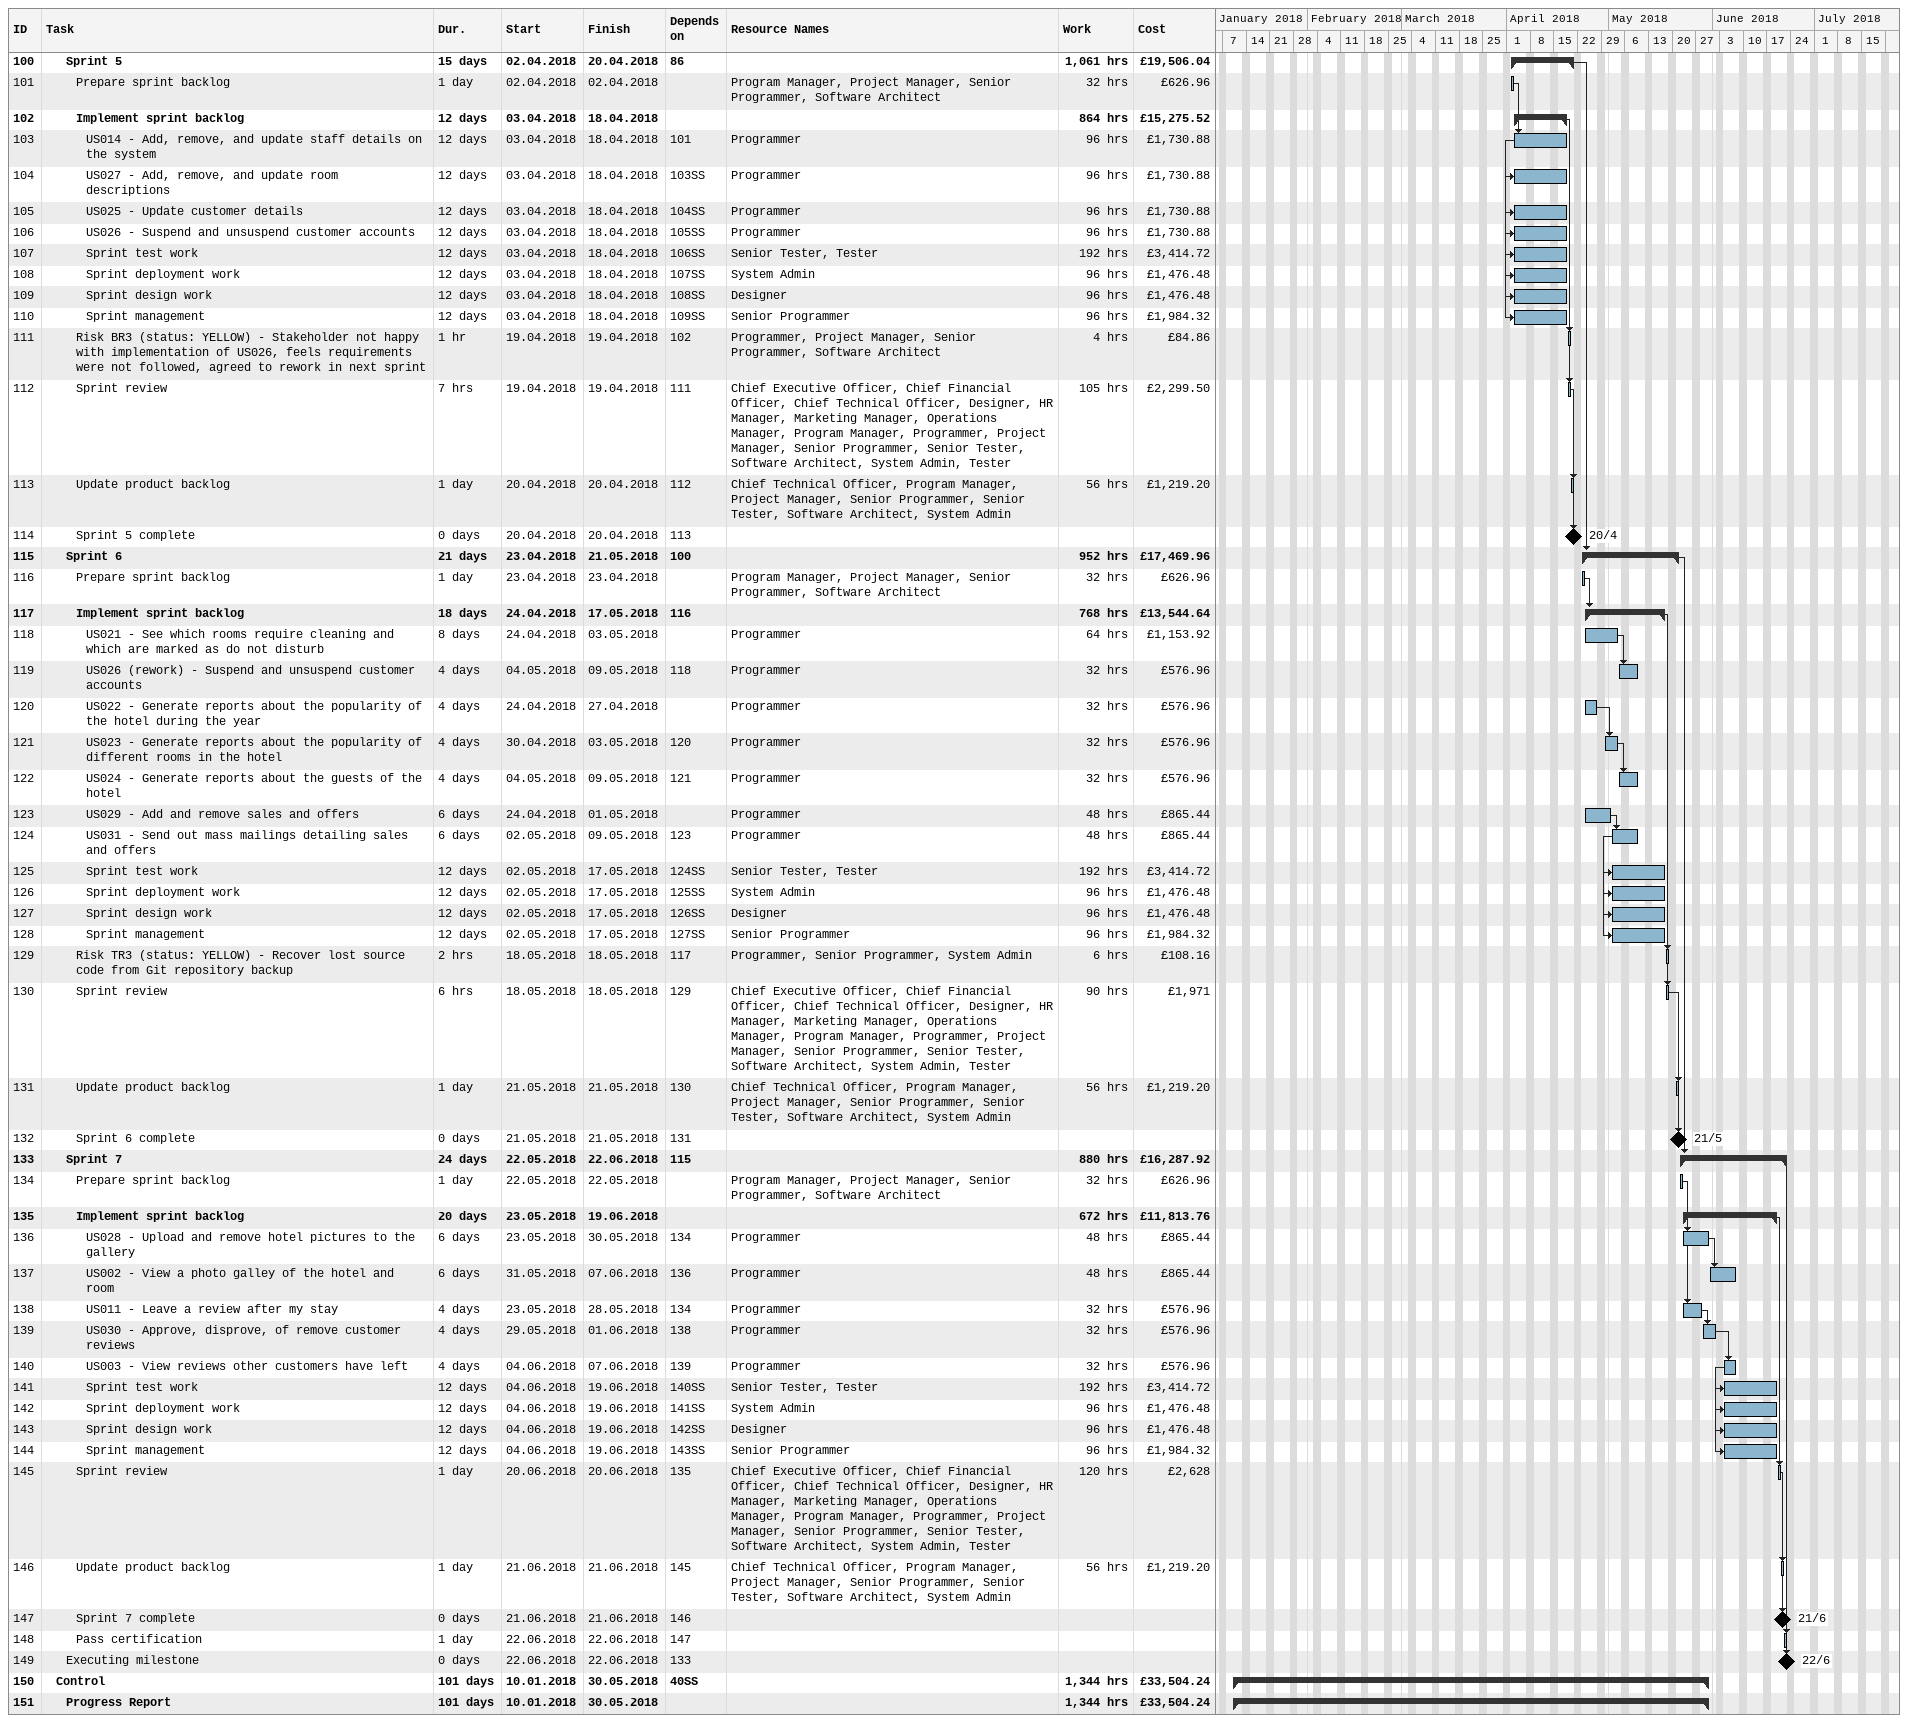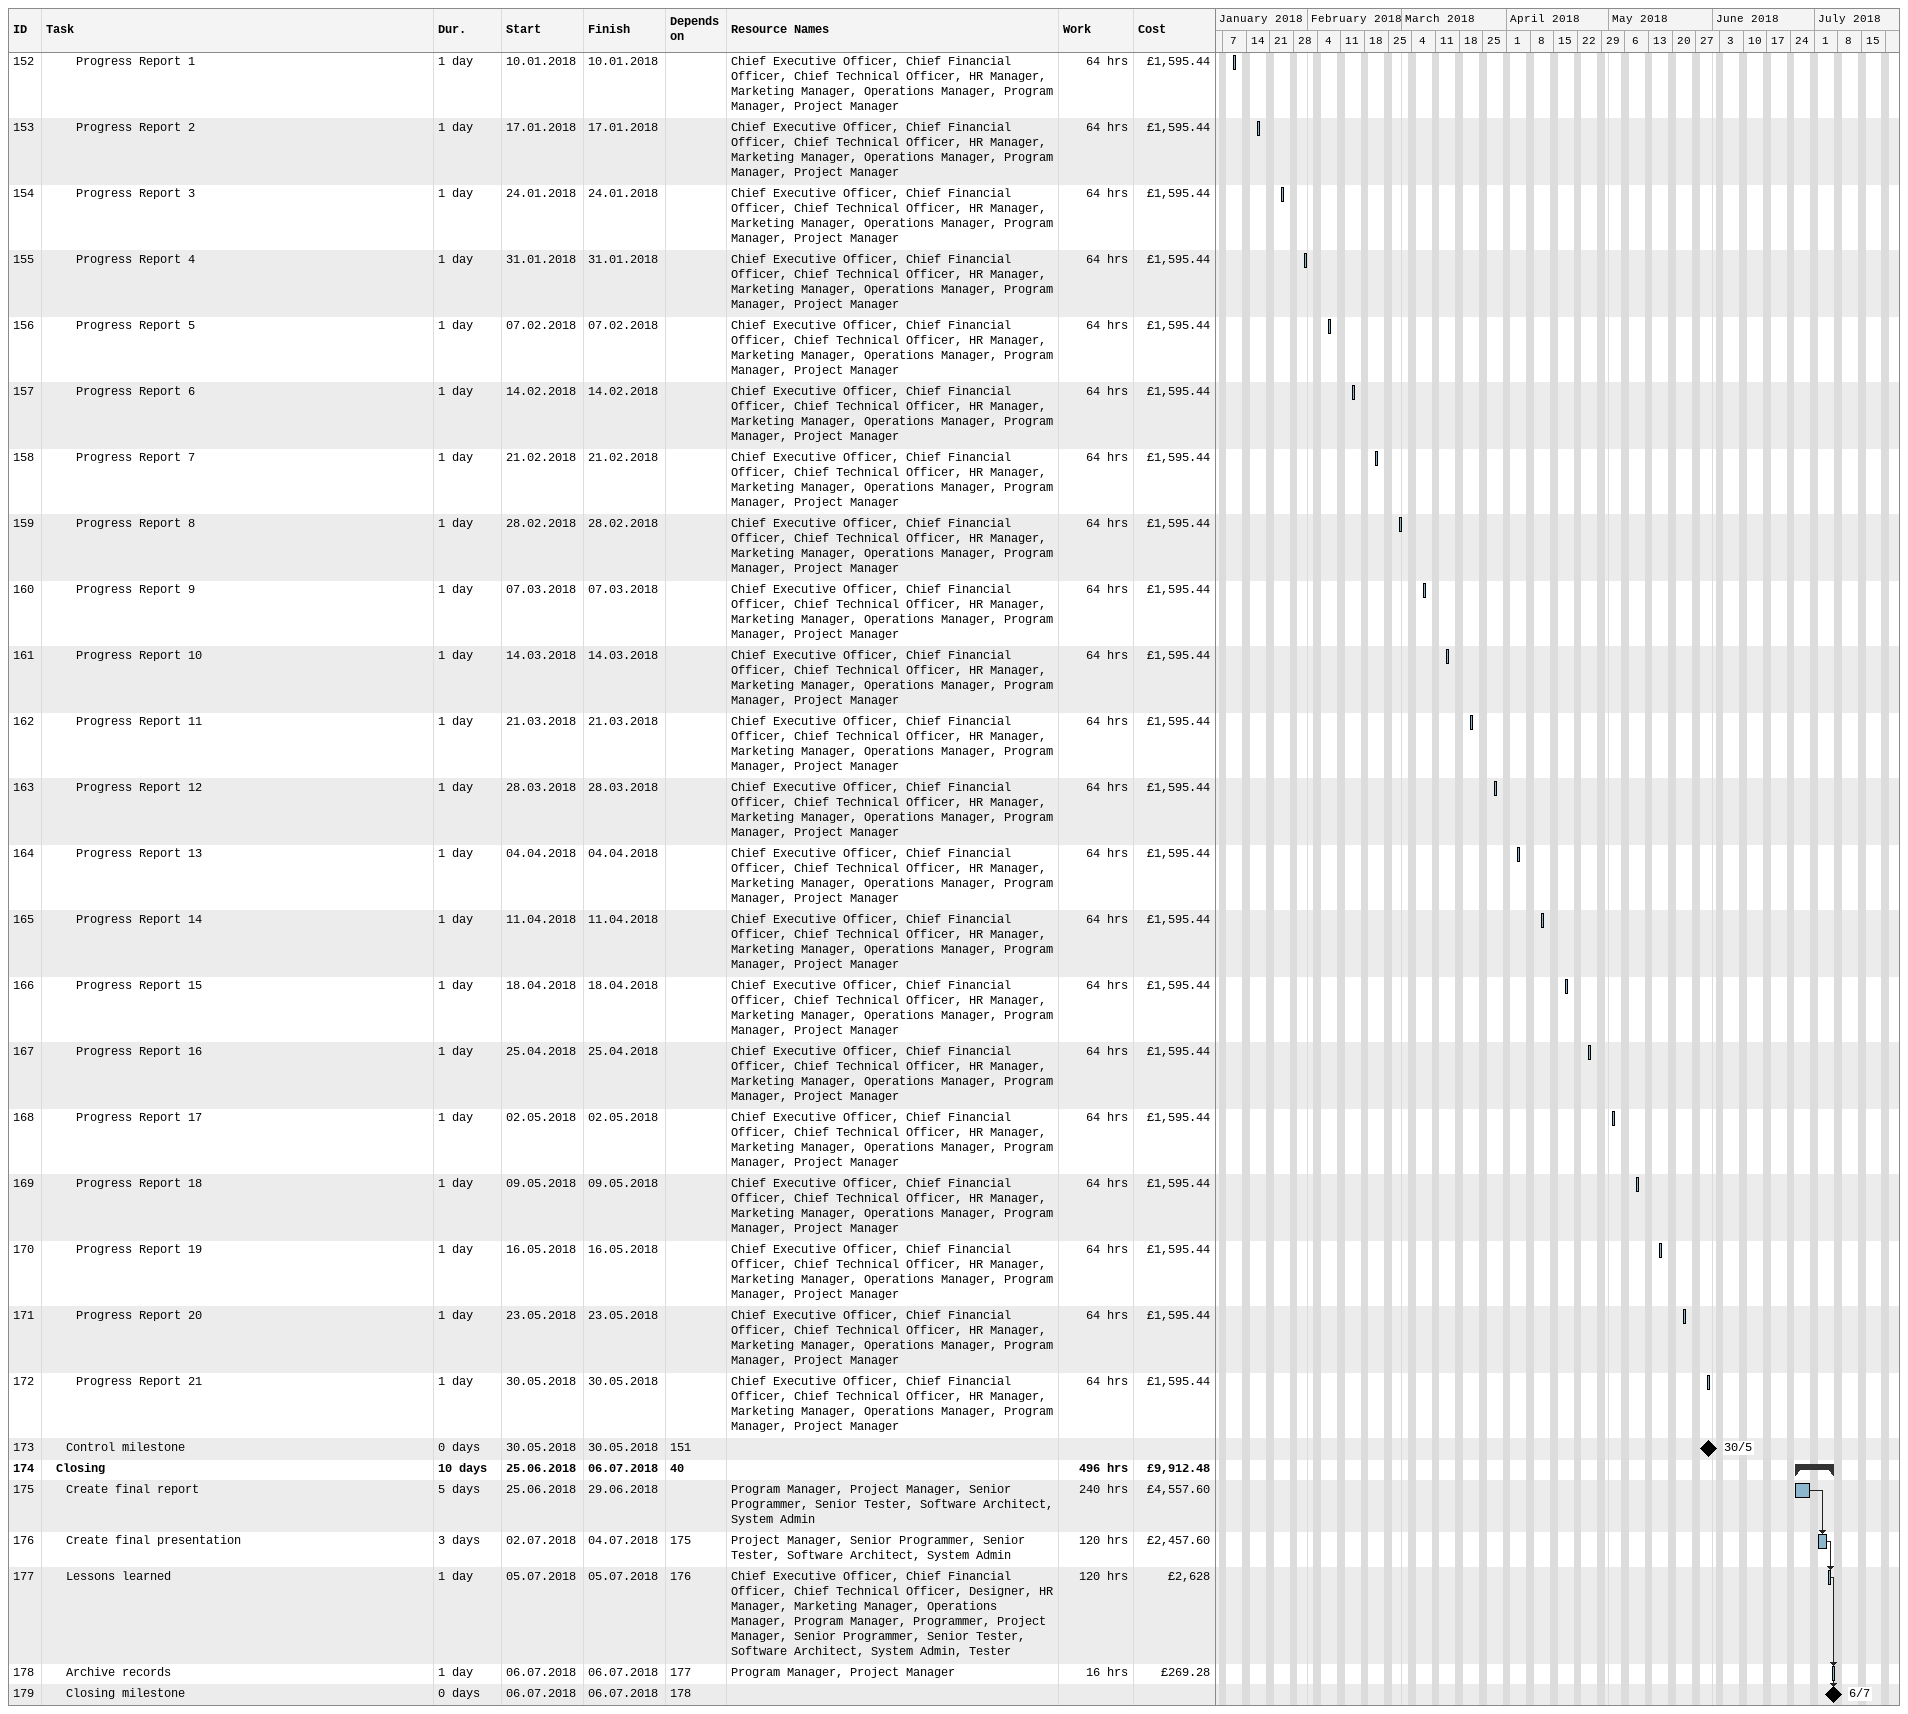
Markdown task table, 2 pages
| ID | Level | Task | Duration | Start | Finish | Predecessors | Resources | Work (h) | Cost (£) |
|---|---|---|---|---|---|---|---|---|---|
| 100 | 3 | **Sprint 5** | 15d | 2018-04-02 | 2018-04-20 | 86 |  | 1061 | 19506.04 |
| 101 | 4 | Prepare sprint backlog | 1d | 2018-04-02 | 2018-04-02 |  | Program Manager, Project Manager, Senior Programmer, Software Architect | 32 | 626.96 |
| 102 | 4 | **Implement sprint backlog** | 12d | 2018-04-03 | 2018-04-18 |  |  | 864 | 15275.52 |
| 103 | 5 | US014 - Add, remove, and update staff details on the system | 12d | 2018-04-03 | 2018-04-18 | 101 | Programmer | 96 | 1730.88 |
| 104 | 5 | US027 - Add, remove, and update room descriptions | 12d | 2018-04-03 | 2018-04-18 | 103SS | Programmer | 96 | 1730.88 |
| 105 | 5 | US025 - Update customer details | 12d | 2018-04-03 | 2018-04-18 | 104SS | Programmer | 96 | 1730.88 |
| 106 | 5 | US026 - Suspend and unsuspend customer accounts | 12d | 2018-04-03 | 2018-04-18 | 105SS | Programmer | 96 | 1730.88 |
| 107 | 5 | Sprint test work | 12d | 2018-04-03 | 2018-04-18 | 106SS | Senior Tester, Tester | 192 | 3414.72 |
| 108 | 5 | Sprint deployment work | 12d | 2018-04-03 | 2018-04-18 | 107SS | System Admin | 96 | 1476.48 |
| 109 | 5 | Sprint design work | 12d | 2018-04-03 | 2018-04-18 | 108SS | Designer | 96 | 1476.48 |
| 110 | 5 | Sprint management | 12d | 2018-04-03 | 2018-04-18 | 109SS | Senior Programmer | 96 | 1984.32 |
| 111 | 4 | Risk BR3 (status: YELLOW) - Stakeholder not happy with implementation of US026, feels requirements were not followed, agreed to rework in next sprint | 1h | 2018-04-19 | 2018-04-19 | 102 | Programmer, Project Manager, Senior Programmer, Software Architect | 4 | 84.86 |
| 112 | 4 | Sprint review | 7h | 2018-04-19 | 2018-04-19 | 111 | Chief Executive Officer, Chief Financial Officer, Chief Technical Officer, Designer, HR Manager, Marketing Manager, Operations Manager, Program Manager, Programmer, Project Manager, Senior Programmer, Senior Tester, Software Architect, System Admin, Tester | 105 | 2299.50 |
| 113 | 4 | Update product backlog | 1d | 2018-04-20 | 2018-04-20 | 112 | Chief Technical Officer, Program Manager, Project Manager, Senior Programmer, Senior Tester, Software Architect, System Admin | 56 | 1219.20 |
| 114 | 4 | Sprint 5 complete | 0d | 2018-04-20 | 2018-04-20 | 113 |  |  |  |
| 115 | 3 | **Sprint 6** | 21d | 2018-04-23 | 2018-05-21 | 100 |  | 952 | 17469.96 |
| 116 | 4 | Prepare sprint backlog | 1d | 2018-04-23 | 2018-04-23 |  | Program Manager, Project Manager, Senior Programmer, Software Architect | 32 | 626.96 |
| 117 | 4 | **Implement sprint backlog** | 18d | 2018-04-24 | 2018-05-17 | 116 |  | 768 | 13544.64 |
| 118 | 5 | US021 - See which rooms require cleaning and which are marked as do not disturb | 8d | 2018-04-24 | 2018-05-03 |  | Programmer | 64 | 1153.92 |
| 119 | 5 | US026 (rework) - Suspend and unsuspend customer accounts | 4d | 2018-05-04 | 2018-05-09 | 118 | Programmer | 32 | 576.96 |
| 120 | 5 | US022 - Generate reports about the popularity of the hotel during the year | 4d | 2018-04-24 | 2018-04-27 |  | Programmer | 32 | 576.96 |
| 121 | 5 | US023 - Generate reports about the popularity of different rooms in the hotel | 4d | 2018-04-30 | 2018-05-03 | 120 | Programmer | 32 | 576.96 |
| 122 | 5 | US024 - Generate reports about the guests of the hotel | 4d | 2018-05-04 | 2018-05-09 | 121 | Programmer | 32 | 576.96 |
| 123 | 5 | US029 - Add and remove sales and offers | 6d | 2018-04-24 | 2018-05-01 |  | Programmer | 48 | 865.44 |
| 124 | 5 | US031 - Send out mass mailings detailing sales and offers | 6d | 2018-05-02 | 2018-05-09 | 123 | Programmer | 48 | 865.44 |
| 125 | 5 | Sprint test work | 12d | 2018-05-02 | 2018-05-17 | 124SS | Senior Tester, Tester | 192 | 3414.72 |
| 126 | 5 | Sprint deployment work | 12d | 2018-05-02 | 2018-05-17 | 125SS | System Admin | 96 | 1476.48 |
| 127 | 5 | Sprint design work | 12d | 2018-05-02 | 2018-05-17 | 126SS | Designer | 96 | 1476.48 |
| 128 | 5 | Sprint management | 12d | 2018-05-02 | 2018-05-17 | 127SS | Senior Programmer | 96 | 1984.32 |
| 129 | 4 | Risk TR3 (status: YELLOW) - Recover lost source code from Git repository backup | 2h | 2018-05-18 | 2018-05-18 | 117 | Programmer, Senior Programmer, System Admin | 6 | 108.16 |
| 130 | 4 | Sprint review | 6h | 2018-05-18 | 2018-05-18 | 129 | Chief Executive Officer, Chief Financial Officer, Chief Technical Officer, Designer, HR Manager, Marketing Manager, Operations Manager, Program Manager, Programmer, Project Manager, Senior Programmer, Senior Tester, Software Architect, System Admin, Tester | 90 | 1971 |
| 131 | 4 | Update product backlog | 1d | 2018-05-21 | 2018-05-21 | 130 | Chief Technical Officer, Program Manager, Project Manager, Senior Programmer, Senior Tester, Software Architect, System Admin | 56 | 1219.20 |
| 132 | 4 | Sprint 6 complete | 0d | 2018-05-21 | 2018-05-21 | 131 |  |  |  |
| 133 | 3 | **Sprint 7** | 24d | 2018-05-22 | 2018-06-22 | 115 |  | 880 | 16287.92 |
| 134 | 4 | Prepare sprint backlog | 1d | 2018-05-22 | 2018-05-22 |  | Program Manager, Project Manager, Senior Programmer, Software Architect | 32 | 626.96 |
| 135 | 4 | **Implement sprint backlog** | 20d | 2018-05-23 | 2018-06-19 |  |  | 672 | 11813.76 |
| 136 | 5 | US028 - Upload and remove hotel pictures to the gallery | 6d | 2018-05-23 | 2018-05-30 | 134 | Programmer | 48 | 865.44 |
| 137 | 5 | US002 - View a photo galley of the hotel and room | 6d | 2018-05-31 | 2018-06-07 | 136 | Programmer | 48 | 865.44 |
| 138 | 5 | US011 - Leave a review after my stay | 4d | 2018-05-23 | 2018-05-28 | 134 | Programmer | 32 | 576.96 |
| 139 | 5 | US030 - Approve, disprove, of remove customer reviews | 4d | 2018-05-29 | 2018-06-01 | 138 | Programmer | 32 | 576.96 |
| 140 | 5 | US003 - View reviews other customers have left | 4d | 2018-06-04 | 2018-06-07 | 139 | Programmer | 32 | 576.96 |
| 141 | 5 | Sprint test work | 12d | 2018-06-04 | 2018-06-19 | 140SS | Senior Tester, Tester | 192 | 3414.72 |
| 142 | 5 | Sprint deployment work | 12d | 2018-06-04 | 2018-06-19 | 141SS | System Admin | 96 | 1476.48 |
| 143 | 5 | Sprint design work | 12d | 2018-06-04 | 2018-06-19 | 142SS | Designer | 96 | 1476.48 |
| 144 | 5 | Sprint management | 12d | 2018-06-04 | 2018-06-19 | 143SS | Senior Programmer | 96 | 1984.32 |
| 145 | 4 | Sprint review | 1d | 2018-06-20 | 2018-06-20 | 135 | Chief Executive Officer, Chief Financial Officer, Chief Technical Officer, Designer, HR Manager, Marketing Manager, Operations Manager, Program Manager, Programmer, Project Manager, Senior Programmer, Senior Tester, Software Architect, System Admin, Tester | 120 | 2628 |
| 146 | 4 | Update product backlog | 1d | 2018-06-21 | 2018-06-21 | 145 | Chief Technical Officer, Program Manager, Project Manager, Senior Programmer, Senior Tester, Software Architect, System Admin | 56 | 1219.20 |
| 147 | 4 | Sprint 7 complete | 0d | 2018-06-21 | 2018-06-21 | 146 |  |  |  |
| 148 | 4 | Pass certification | 1d | 2018-06-22 | 2018-06-22 | 147 |  |  |  |
| 149 | 3 | Executing milestone | 0d | 2018-06-22 | 2018-06-22 | 133 |  |  |  |
| 150 | 2 | **Control** | 101d | 2018-01-10 | 2018-05-30 | 40SS |  | 1344 | 33504.24 |
| 151 | 3 | **Progress Report** | 101d | 2018-01-10 | 2018-05-30 |  |  | 1344 | 33504.24 |
| 152 | 4 | Progress Report 1 | 1d | 2018-01-10 | 2018-01-10 |  | Chief Executive Officer, Chief Financial Officer, Chief Technical Officer, HR Manager, Marketing Manager, Operations Manager, Program Manager, Project Manager | 64 | 1595.44 |
| 153 | 4 | Progress Report 2 | 1d | 2018-01-17 | 2018-01-17 |  | Chief Executive Officer, Chief Financial Officer, Chief Technical Officer, HR Manager, Marketing Manager, Operations Manager, Program Manager, Project Manager | 64 | 1595.44 |
| 154 | 4 | Progress Report 3 | 1d | 2018-01-24 | 2018-01-24 |  | Chief Executive Officer, Chief Financial Officer, Chief Technical Officer, HR Manager, Marketing Manager, Operations Manager, Program Manager, Project Manager | 64 | 1595.44 |
| 155 | 4 | Progress Report 4 | 1d | 2018-01-31 | 2018-01-31 |  | Chief Executive Officer, Chief Financial Officer, Chief Technical Officer, HR Manager, Marketing Manager, Operations Manager, Program Manager, Project Manager | 64 | 1595.44 |
| 156 | 4 | Progress Report 5 | 1d | 2018-02-07 | 2018-02-07 |  | Chief Executive Officer, Chief Financial Officer, Chief Technical Officer, HR Manager, Marketing Manager, Operations Manager, Program Manager, Project Manager | 64 | 1595.44 |
| 157 | 4 | Progress Report 6 | 1d | 2018-02-14 | 2018-02-14 |  | Chief Executive Officer, Chief Financial Officer, Chief Technical Officer, HR Manager, Marketing Manager, Operations Manager, Program Manager, Project Manager | 64 | 1595.44 |
| 158 | 4 | Progress Report 7 | 1d | 2018-02-21 | 2018-02-21 |  | Chief Executive Officer, Chief Financial Officer, Chief Technical Officer, HR Manager, Marketing Manager, Operations Manager, Program Manager, Project Manager | 64 | 1595.44 |
| 159 | 4 | Progress Report 8 | 1d | 2018-02-28 | 2018-02-28 |  | Chief Executive Officer, Chief Financial Officer, Chief Technical Officer, HR Manager, Marketing Manager, Operations Manager, Program Manager, Project Manager | 64 | 1595.44 |
| 160 | 4 | Progress Report 9 | 1d | 2018-03-07 | 2018-03-07 |  | Chief Executive Officer, Chief Financial Officer, Chief Technical Officer, HR Manager, Marketing Manager, Operations Manager, Program Manager, Project Manager | 64 | 1595.44 |
| 161 | 4 | Progress Report 10 | 1d | 2018-03-14 | 2018-03-14 |  | Chief Executive Officer, Chief Financial Officer, Chief Technical Officer, HR Manager, Marketing Manager, Operations Manager, Program Manager, Project Manager | 64 | 1595.44 |
| 162 | 4 | Progress Report 11 | 1d | 2018-03-21 | 2018-03-21 |  | Chief Executive Officer, Chief Financial Officer, Chief Technical Officer, HR Manager, Marketing Manager, Operations Manager, Program Manager, Project Manager | 64 | 1595.44 |
| 163 | 4 | Progress Report 12 | 1d | 2018-03-28 | 2018-03-28 |  | Chief Executive Officer, Chief Financial Officer, Chief Technical Officer, HR Manager, Marketing Manager, Operations Manager, Program Manager, Project Manager | 64 | 1595.44 |
| 164 | 4 | Progress Report 13 | 1d | 2018-04-04 | 2018-04-04 |  | Chief Executive Officer, Chief Financial Officer, Chief Technical Officer, HR Manager, Marketing Manager, Operations Manager, Program Manager, Project Manager | 64 | 1595.44 |
| 165 | 4 | Progress Report 14 | 1d | 2018-04-11 | 2018-04-11 |  | Chief Executive Officer, Chief Financial Officer, Chief Technical Officer, HR Manager, Marketing Manager, Operations Manager, Program Manager, Project Manager | 64 | 1595.44 |
| 166 | 4 | Progress Report 15 | 1d | 2018-04-18 | 2018-04-18 |  | Chief Executive Officer, Chief Financial Officer, Chief Technical Officer, HR Manager, Marketing Manager, Operations Manager, Program Manager, Project Manager | 64 | 1595.44 |
| 167 | 4 | Progress Report 16 | 1d | 2018-04-25 | 2018-04-25 |  | Chief Executive Officer, Chief Financial Officer, Chief Technical Officer, HR Manager, Marketing Manager, Operations Manager, Program Manager, Project Manager | 64 | 1595.44 |
| 168 | 4 | Progress Report 17 | 1d | 2018-05-02 | 2018-05-02 |  | Chief Executive Officer, Chief Financial Officer, Chief Technical Officer, HR Manager, Marketing Manager, Operations Manager, Program Manager, Project Manager | 64 | 1595.44 |
| 169 | 4 | Progress Report 18 | 1d | 2018-05-09 | 2018-05-09 |  | Chief Executive Officer, Chief Financial Officer, Chief Technical Officer, HR Manager, Marketing Manager, Operations Manager, Program Manager, Project Manager | 64 | 1595.44 |
| 170 | 4 | Progress Report 19 | 1d | 2018-05-16 | 2018-05-16 |  | Chief Executive Officer, Chief Financial Officer, Chief Technical Officer, HR Manager, Marketing Manager, Operations Manager, Program Manager, Project Manager | 64 | 1595.44 |
| 171 | 4 | Progress Report 20 | 1d | 2018-05-23 | 2018-05-23 |  | Chief Executive Officer, Chief Financial Officer, Chief Technical Officer, HR Manager, Marketing Manager, Operations Manager, Program Manager, Project Manager | 64 | 1595.44 |
| 172 | 4 | Progress Report 21 | 1d | 2018-05-30 | 2018-05-30 |  | Chief Executive Officer, Chief Financial Officer, Chief Technical Officer, HR Manager, Marketing Manager, Operations Manager, Program Manager, Project Manager | 64 | 1595.44 |
| 173 | 3 | Control milestone | 0d | 2018-05-30 | 2018-05-30 | 151 |  |  |  |
| 174 | 2 | **Closing** | 10d | 2018-06-25 | 2018-07-06 | 40 |  | 496 | 9912.48 |
| 175 | 3 | Create final report | 5d | 2018-06-25 | 2018-06-29 |  | Program Manager, Project Manager, Senior Programmer, Senior Tester, Software Architect, System Admin | 240 | 4557.60 |
| 176 | 3 | Create final presentation | 3d | 2018-07-02 | 2018-07-04 | 175 | Project Manager, Senior Programmer, Senior Tester, Software Architect, System Admin | 120 | 2457.60 |
| 177 | 3 | Lessons learned | 1d | 2018-07-05 | 2018-07-05 | 176 | Chief Executive Officer, Chief Financial Officer, Chief Technical Officer, Designer, HR Manager, Marketing Manager, Operations Manager, Program Manager, Programmer, Project Manager, Senior Programmer, Senior Tester, Software Architect, System Admin, Tester | 120 | 2628 |
| 178 | 3 | Archive records | 1d | 2018-07-06 | 2018-07-06 | 177 | Program Manager, Project Manager | 16 | 269.28 |
| 179 | 3 | Closing milestone | 0d | 2018-07-06 | 2018-07-06 | 178 |  |  |  |
